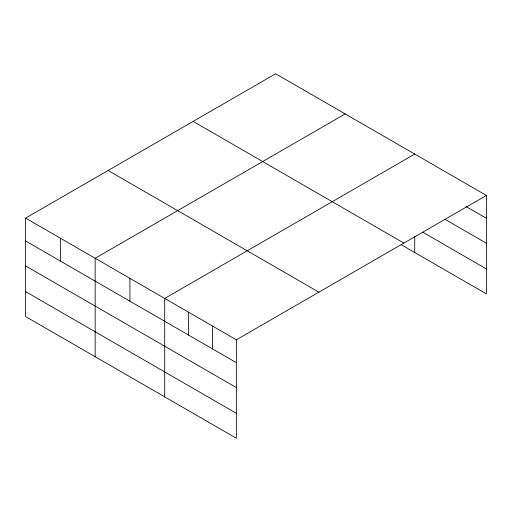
<?xml version="1.0" encoding="UTF-8"?>
<svg xmlns="http://www.w3.org/2000/svg" width="512" height="512" viewBox="0 0 512 512"><rect width="100%" height="100%" fill="white"/><g stroke="black" fill="none" stroke-linecap="round" stroke-linejoin="round"><path stroke-width="0.77" d="M486.4 195.443L275.635 73.76L25.6 218.118L25.6 316.557L236.365 438.24L236.365 339.802L486.4 195.443L486.4 293.882L401.101 244.64M345.184 113.914L95.155 258.272L95.155 356.71M414.739 154.074L164.704 298.426L164.704 396.864M465.926 206.477L486.4 218.298M444.768 219.206L486.4 243.245M422.931 232.294L486.4 268.941M193.12 121.395L403.891 243.085M108.109 170.477L318.88 292.166M25.6 218.118L236.365 339.802M25.6 240.973L236.365 362.656M25.6 265.914L236.365 387.597M25.6 291.61L236.365 413.299M414.739 236.141L414.739 252.512M212.48 326.01L212.48 348.864M188.595 312.218L188.595 335.072M129.926 278.349L129.926 301.203M60.378 238.195L60.378 261.05"/></g></svg>
